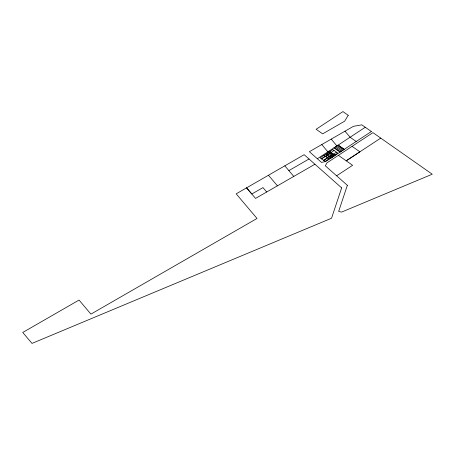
<?xml version="1.0" encoding="UTF-8"?>
<svg xmlns="http://www.w3.org/2000/svg" width="455" height="455" viewBox="0 0 455 455"><rect width="100%" height="100%" fill="white"/><g stroke="black" fill="none" stroke-linecap="round" stroke-linejoin="round"><path stroke-width="0.68" d="M317.357 158.749L338.082 145.134L344.162 149.399L340.05 152.101L333.959 147.847M365.285 127.269L336.882 145.924L331.24 139.105M334.101 147.943L338.213 145.242L344.162 149.399M330.159 151.879L326.042 154.581L331.001 158.05L335.113 155.348L329.022 151.088M335.09 148.637L339.208 145.936M321.418 158.801L334.078 150.486M321.537 158.886L325.649 156.184L327.634 157.572L323.522 160.274M327.037 155.274L331.149 152.573M336.086 149.331L340.198 146.629M328.027 155.968L332.139 153.267M337.075 150.025L341.187 147.323M329.016 156.662L333.128 153.961M338.065 150.719L342.183 148.017M323.795 160.461L336.461 152.146M330.012 157.356L334.124 154.655M339.06 151.413L343.172 148.711M380.744 138.104L346.209 160.82L359.899 151.822L352.079 146.345M336.615 175.801L352.614 165.307L338.395 155.343M288.874 170.614L309.025 158.994M314.934 164.227L255.545 198.42L246.593 187.841L251.808 194.012L262.967 187.591L266.698 191.999M328.92 152.101L333.913 155.599M323.983 155.348L328.976 158.84M356.18 141.499L350.111 137.234L344.987 131.194M284.824 165.83L293.776 176.409M268.461 175.249L277.408 185.828M321.816 144.536L327.862 151.851M341.654 187.881L331.53 218.235L31.998 343.406L22.75 332.463L79.039 300.055L90.926 314.115L257.024 218.468L236.179 193.836L304.162 154.694L341.654 187.881M347.353 185.31L338.651 211.421L341.591 212.093L432.25 174.214L372.935 132.632L326.946 162.873L325.314 165.796L347.353 185.31M348.229 115.297L344.651 121.189L322.669 133.844L316.111 129.283L342.951 111.594L348.229 115.297M332.776 149.57L320.11 157.891L324.836 161.189L325.638 161.03L337.769 153.062L332.776 149.57M371.348 131.518L325.712 161.536L321.458 162.378L309.383 151.691L353.433 126.325L361.839 124.852L371.348 131.518"/></g></svg>
